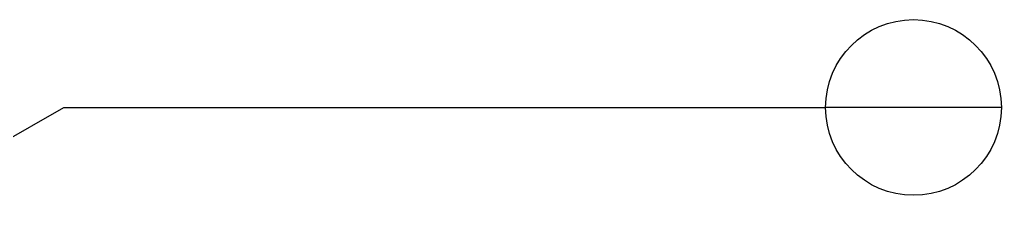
# Model space of a CAD drawing. Header units: millimetres. Extents: x -633009578 to 5705885, y -633235091 to 2571734.
# Drawn here: x 3670279 to 3684244, y 2196728 to 2199499 of the extents above; entities that cross this region are included whole.
import ezdxf

# ---------------------------------------------------------------- set-up
doc = ezdxf.new("R2010")
doc.units = ezdxf.units.MM
doc.header["$LTSCALE"] = 1000
doc.header["$MEASUREMENT"] = 0
doc.layers.add('A-DI-I(索引)', color=21, linetype='Continuous')

msp = doc.modelspace()

# ---------------------------------------------------------------- linework, layer by layer
at = {"layer": 'A-DI-I(索引)'}
for p, q in [((3668239.94860216, 2196728.332962022), (3670906.103331612, 2198249.380405963)), ((3670906.103331612, 2198249.380405963), (3681743.629917374, 2198249.380405963)), ((3684243.629917374, 2198249.380405963), (3681743.629917374, 2198249.380405963))]:
    msp.add_line(p, q, dxfattribs=at)
msp.add_circle((3682993.629917374, 2198249.380405963), 1250, dxfattribs=at)

doc.saveas('drawing.dxf')
